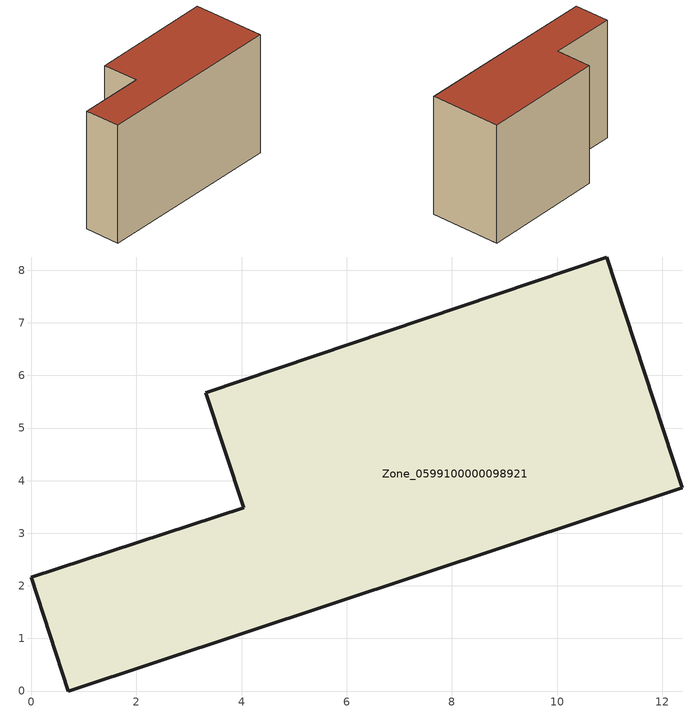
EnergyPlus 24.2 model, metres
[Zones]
Zone_0599100000098921
 floor ground (C_G): 0,2.16 4.04,3.48 3.32,5.67 10.95,8.25 12.38,3.86 0.71,0 z0
 wall outside (C_F): 4.04,3.48 0,2.16 0.71,0 12.38,3.86 10.95,8.25 3.32,5.67 4.04,3.48 z0:7.77
 roof outside (C_R): 10.95,8.25 3.32,5.67 4.04,3.48 0,2.16 0.71,0 12.38,3.86 z7.77
[BUILDING]
Pand.0599100000098921: North Axis=0; Terrain=City; Loads Convergence Tolerance Value=0.04; Temperature Convergence Tolerance Value=0.4; Solar Distribution=FullExterior; Maximum Number of Warmup Days=25; Minimum Number of Warmup Days=1
[Site:Location]
Rotterdam.The.Hague.AP_ZH_NLD Design_Conditions: Latitude=51.96; Longitude=4.45; Time Zone=1; Elevation=-4.5
[SITE:GROUNDTEMPERATURE:BUILDINGSURFACE]
18, 18, 18, 18, 18, 18, 18, 18, 18, 18, 18, 18
[MATERIAL] Thermal Absorptance=0.9; Solar Absorptance=0.7; Visible Absorptance=0.7
Name | Roughness | Thickness | Conductivity | Density | Specific Heat
G.TI.1946 | MediumSmooth | 0.15 | 1 | 540 | 1210
F.TI.1946 | Rough | 0.3 | 0.857143 | 1920 | 840
R.TI.1946 | MediumRough | 0.2 | 0.1 | 1500 | 1000
[CONSTRUCTION]
C_G: G.TI.1946
C_F: F.TI.1946
C_R: R.TI.1946
[ZONE]
Zone_0599100000098921: Type=1; Multiplier=1; Ceiling Height=Autocalculate; Volume=Autocalculate; Floor Area=autocalculate; Part of Total Floor Area=Yes
[ZONEINFILTRATION:DESIGNFLOWRATE]
Infil_Zone_0599100000098921: Zone or ZoneList or Space or SpaceList=Zone_0599100000098921; Schedule=AlwaysOn; Design Flow Rate Calculation Method=Flow/Area; Flow Rate per Floor Area=0.003; Constant Term Coefficient=1; Temperature Term Coefficient=0; Velocity Term Coefficient=0; Velocity Squared Term Coefficient=0
[HVACTEMPLATE:ZONE:IDEALLOADSAIRSYSTEM]
Zone_0599100000098921: Maximum Heating Supply Air Temperature=50; Minimum Cooling Supply Air Temperature=13; Maximum Heating Supply Air Humidity Ratio=0.0156; Minimum Cooling Supply Air Humidity Ratio=0.0077; Heating Limit=NoLimit; Cooling Limit=NoLimit; Dehumidification Control Type=ConstantSensibleHeatRatio; Cooling Sensible Heat Ratio=0.7; Dehumidification Setpoint=60; Humidification Control Type=None; Humidification Setpoint=30; Outdoor Air Method=None; Outdoor Air Flow Rate per Person=0.00944; Outdoor Air Flow Rate per Zone Floor Area=0; Outdoor Air Flow Rate per Zone=0; Demand Controlled Ventilation Type=None; Outdoor Air Economizer Type=NoEconomizer; Heat Recovery Type=None; Sensible Heat Recovery Effectiveness=0.7; Latent Heat Recovery Effectiveness=0.65
[ZONECONTROL:THERMOSTAT]
ThermostatControl_Zone_0599100000098921: Zone or ZoneList=Zone_0599100000098921; Control Type Schedule=DualSetpointControlType; Control 1=Thermostat_Zone_0599100000098921; Temperature Difference Between Cutout And Setpoint=0
[THERMOSTATSETPOINT:DUALSETPOINT]
Thermostat_Zone_0599100000098921: Heating Setpoint Temperature Schedule=HeatingSetpoint_Zone_0599100000098921; Cooling Setpoint Temperature Schedule=CoolingSetpoint_Zone_0599100000098921
[SCHEDULE:COMPACT]
HeatingSetpoint_Zone_0599100000098921: Through: 12/31, For: AllDays, Until: 24:00, 21
CoolingSetpoint_Zone_0599100000098921: Through: 12/31, For: AllDays, Until: 24:00, 24
DualSetpointControlType: Through: 12/31, For: AllDays, Until: 24:00, 4
AlwaysOn: Through: 12/31, For: AllDays, Until: 24:00, 1
